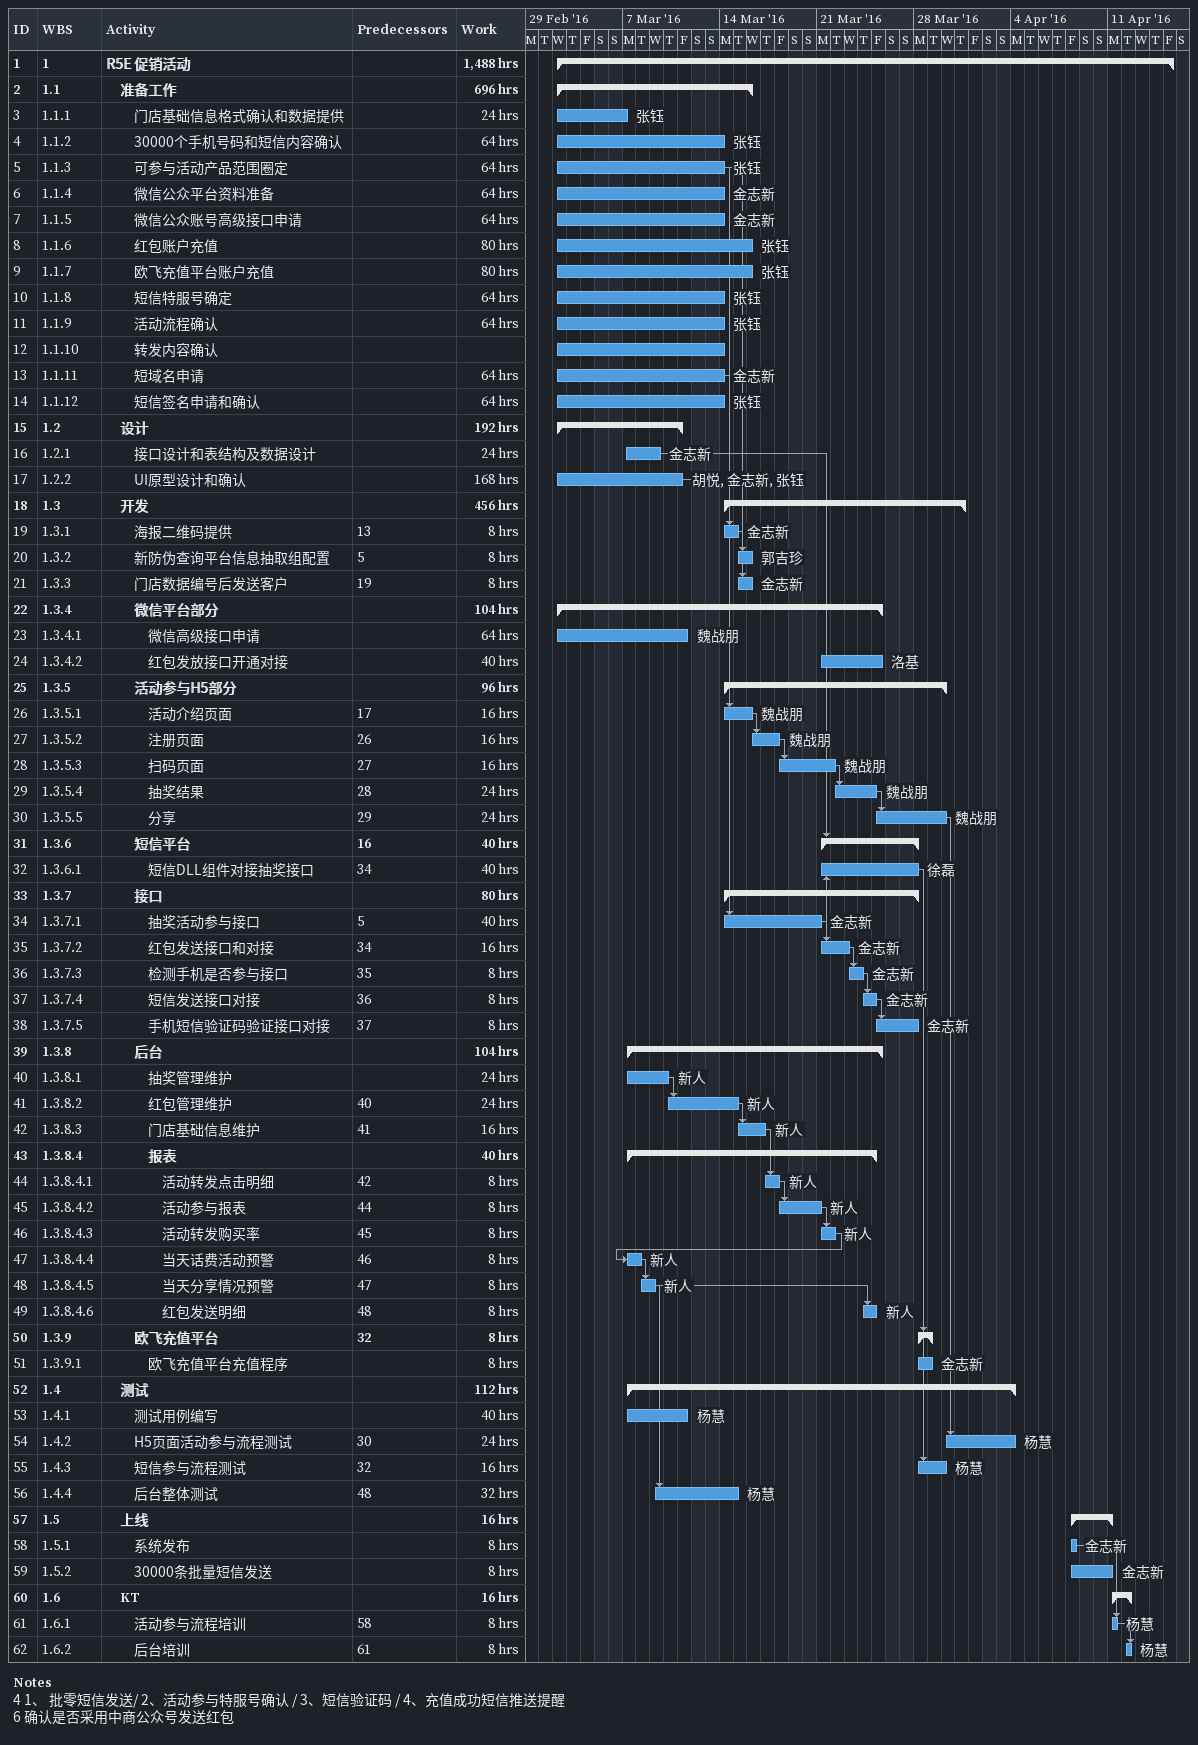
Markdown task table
| ID | WBS | Task | Start | Finish | Predecessors | Resources | Work (h) |
|---|---|---|---|---|---|---|---|
| 1 | 1 | **R5E 促销活动** | 2016-03-02 | 2016-04-15 |  |  | 1488 |
| 2 | 1.1 | **准备工作** | 2016-03-02 | 2016-03-16 |  |  | 696 |
| 3 | 1.1.1 | 门店基础信息格式确认和数据提供 | 2016-03-02 | 2016-03-07 |  | 张钰 | 24 |
| 4 | 1.1.2 | 30000个手机号码和短信内容确认 | 2016-03-02 | 2016-03-14 |  | 张钰 | 64 |
| 5 | 1.1.3 | 可参与活动产品范围圈定 | 2016-03-02 | 2016-03-14 |  | 张钰 | 64 |
| 6 | 1.1.4 | 微信公众平台资料准备 | 2016-03-02 | 2016-03-14 |  | 金志新 | 64 |
| 7 | 1.1.5 | 微信公众账号高级接口申请 | 2016-03-02 | 2016-03-14 |  | 金志新 | 64 |
| 8 | 1.1.6 | 红包账户充值 | 2016-03-02 | 2016-03-16 |  | 张钰 | 80 |
| 9 | 1.1.7 | 欧飞充值平台账户充值 | 2016-03-02 | 2016-03-16 |  | 张钰 | 80 |
| 10 | 1.1.8 | 短信特服号确定 | 2016-03-02 | 2016-03-14 |  | 张钰 | 64 |
| 11 | 1.1.9 | 活动流程确认 | 2016-03-02 | 2016-03-14 |  | 张钰 | 64 |
| 12 | 1.1.10 | 转发内容确认 | 2016-03-02 | 2016-03-14 |  |  |  |
| 13 | 1.1.11 | 短域名申请 | 2016-03-02 | 2016-03-14 |  | 金志新 | 64 |
| 14 | 1.1.12 | 短信签名申请和确认 | 2016-03-02 | 2016-03-14 |  | 张钰 | 64 |
| 15 | 1.2 | **设计** | 2016-03-02 | 2016-03-11 |  |  | 192 |
| 16 | 1.2.1 | 接口设计和表结构及数据设计 | 2016-03-07 | 2016-03-09 |  | 金志新 | 24 |
| 17 | 1.2.2 | UI原型设计和确认 | 2016-03-02 | 2016-03-11 |  | 胡悦, 金志新, 张钰 | 168 |
| 18 | 1.3 | **开发** | 2016-03-14 | 2016-03-31 |  |  | 456 |
| 19 | 1.3.1 | 海报二维码提供 | 2016-03-14 | 2016-03-15 | 13 | 金志新 | 8 |
| 20 | 1.3.2 | 新防伪查询平台信息抽取组配置 | 2016-03-15 | 2016-03-16 | 5 | 郭吉珍 | 8 |
| 21 | 1.3.3 | 门店数据编号后发送客户 | 2016-03-15 | 2016-03-16 | 19 | 金志新 | 8 |
| 22 | 1.3.4 | **微信平台部分** | 2016-03-02 | 2016-03-25 |  |  | 104 |
| 23 | 1.3.4.1 | 微信高级接口申请 | 2016-03-02 | 2016-03-11 |  | 魏战朋 | 64 |
| 24 | 1.3.4.2 | 红包发放接口开通对接 | 2016-03-21 | 2016-03-25 |  | 洛基 | 40 |
| 25 | 1.3.5 | **活动参与H5部分** | 2016-03-14 | 2016-03-30 |  |  | 96 |
| 26 | 1.3.5.1 | 活动介绍页面 | 2016-03-14 | 2016-03-16 | 17 | 魏战朋 | 16 |
| 27 | 1.3.5.2 | 注册页面 | 2016-03-16 | 2016-03-18 | 26 | 魏战朋 | 16 |
| 28 | 1.3.5.3 | 扫码页面 | 2016-03-18 | 2016-03-22 | 27 | 魏战朋 | 16 |
| 29 | 1.3.5.4 | 抽奖结果 | 2016-03-22 | 2016-03-25 | 28 | 魏战朋 | 24 |
| 30 | 1.3.5.5 | 分享 | 2016-03-25 | 2016-03-30 | 29 | 魏战朋 | 24 |
| 31 | 1.3.6 | **短信平台** | 2016-03-21 | 2016-03-28 | 16 |  | 40 |
| 32 | 1.3.6.1 | 短信DLL组件对接抽奖接口 | 2016-03-21 | 2016-03-28 | 34 | 徐磊 | 40 |
| 33 | 1.3.7 | **接口** | 2016-03-14 | 2016-03-28 |  |  | 80 |
| 34 | 1.3.7.1 | 抽奖活动参与接口 | 2016-03-14 | 2016-03-21 | 5 | 金志新 | 40 |
| 35 | 1.3.7.2 | 红包发送接口和对接 | 2016-03-21 | 2016-03-23 | 34 | 金志新 | 16 |
| 36 | 1.3.7.3 | 检测手机是否参与接口 | 2016-03-23 | 2016-03-24 | 35 | 金志新 | 8 |
| 37 | 1.3.7.4 | 短信发送接口对接 | 2016-03-24 | 2016-03-25 | 36 | 金志新 | 8 |
| 38 | 1.3.7.5 | 手机短信验证码验证接口对接 | 2016-03-25 | 2016-03-28 | 37 | 金志新 | 8 |
| 39 | 1.3.8 | **后台** | 2016-03-07 | 2016-03-25 |  |  | 104 |
| 40 | 1.3.8.1 | 抽奖管理维护 | 2016-03-07 | 2016-03-10 |  | 新人 | 24 |
| 41 | 1.3.8.2 | 红包管理维护 | 2016-03-10 | 2016-03-15 | 40 | 新人 | 24 |
| 42 | 1.3.8.3 | 门店基础信息维护 | 2016-03-15 | 2016-03-17 | 41 | 新人 | 16 |
| 43 | 1.3.8.4 | **报表** | 2016-03-07 | 2016-03-25 |  |  | 40 |
| 44 | 1.3.8.4.1 | 活动转发点击明细 | 2016-03-17 | 2016-03-18 | 42 | 新人 | 8 |
| 45 | 1.3.8.4.2 | 活动参与报表 | 2016-03-18 | 2016-03-21 | 44 | 新人 | 8 |
| 46 | 1.3.8.4.3 | 活动转发购买率 | 2016-03-21 | 2016-03-22 | 45 | 新人 | 8 |
| 47 | 1.3.8.4.4 | 当天话费活动预警 | 2016-03-07 | 2016-03-08 | 46 | 新人 | 8 |
| 48 | 1.3.8.4.5 | 当天分享情况预警 | 2016-03-08 | 2016-03-09 | 47 | 新人 | 8 |
| 49 | 1.3.8.4.6 | 红包发送明细 | 2016-03-24 | 2016-03-25 | 48 | 新人 | 8 |
| 50 | 1.3.9 | **欧飞充值平台** | 2016-03-28 | 2016-03-29 | 32 |  | 8 |
| 51 | 1.3.9.1 | 欧飞充值平台充值程序 | 2016-03-28 | 2016-03-29 |  | 金志新 | 8 |
| 52 | 1.4 | **测试** | 2016-03-07 | 2016-04-04 |  |  | 112 |
| 53 | 1.4.1 | 测试用例编写 | 2016-03-07 | 2016-03-11 |  | 杨慧 | 40 |
| 54 | 1.4.2 | H5页面活动参与流程测试 | 2016-03-30 | 2016-04-04 | 30 | 杨慧 | 24 |
| 55 | 1.4.3 | 短信参与流程测试 | 2016-03-28 | 2016-03-30 | 32 | 杨慧 | 16 |
| 56 | 1.4.4 | 后台整体测试 | 2016-03-09 | 2016-03-15 | 48 | 杨慧 | 32 |
| 57 | 1.5 | **上线** | 2016-04-08 | 2016-04-11 |  |  | 16 |
| 58 | 1.5.1 | 系统发布 | 2016-04-08 | 2016-04-08 |  | 金志新 | 8 |
| 59 | 1.5.2 | 30000条批量短信发送 | 2016-04-08 | 2016-04-11 |  | 金志新 | 8 |
| 60 | 1.6 | **KT** | 2016-04-11 | 2016-04-12 |  |  | 16 |
| 61 | 1.6.1 | 活动参与流程培训 | 2016-04-11 | 2016-04-11 | 58 | 杨慧 | 8 |
| 62 | 1.6.2 | 后台培训 | 2016-04-12 | 2016-04-12 | 61 | 杨慧 | 8 |

Notes
- 4: 1、 批零短信发送 / 2、活动参与特服号确认 / 3、短信验证码 / 4、充值成功短信推送提醒
- 6: 确认是否采用中商公众号发送红包
